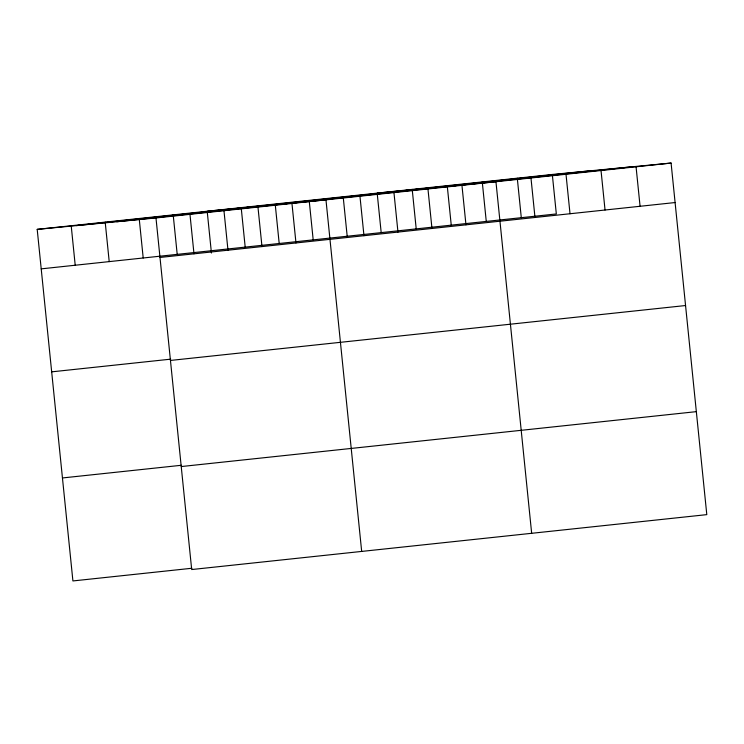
<?xml version="1.0" encoding="UTF-8"?>
<svg xmlns="http://www.w3.org/2000/svg" width="744" height="744" viewBox="0 0 744 744"><rect width="100%" height="100%" fill="white"/><g stroke="black" fill="none" stroke-linecap="round" stroke-linejoin="round"><path stroke-width="1.12" d="M37.2 229.366L552.308 174.459L671.088 163.057L706.8 514.634L191.692 569.541L155.98 217.964L37.2 229.366L72.912 580.943L191.906 568.258M76.4 225.599L591.508 170.692M116.78 221.731L631.889 166.814M155.98 217.964L671.088 163.057M41.208 268.863L556.326 213.947L552.308 174.459M159.988 257.452L675.096 202.545M51.671 371.851L170.664 359.166M170.45 360.44L685.559 305.533M62.45 477.955L181.443 465.27M181.229 466.553L696.338 411.646M207.185 211.25L325.965 199.848L361.677 551.425M636.064 166.786L640.072 206.283M601.031 170.525L605.039 210.013M566.007 174.254L570.016 213.751M530.974 177.993L534.992 217.481M517.285 178.188L521.293 217.685M531.662 533.299L495.95 181.722L377.171 193.124L381.188 232.621M482.261 181.927L486.269 221.414M461.95 185.349L465.967 224.837M447.228 185.656L451.245 225.153M427.958 188.967L431.966 228.464M412.204 189.395L416.212 228.882M393.957 192.594L397.966 232.091M359.957 196.221L363.974 235.709M343.179 196.751L347.188 236.239M309.29 201.503L313.187 239.866M291.964 203.465L295.973 242.963M275.299 205.13L279.195 243.493M257.963 207.092L261.981 246.58M241.298 208.748L245.195 247.11M223.972 210.719L227.98 250.207M207.306 212.375L211.436 253.025M189.971 214.337L193.989 253.834M173.194 214.867L177.202 254.364M139.193 218.494L143.201 257.982M105.192 222.121L109.21 261.609M71.201 225.739L75.209 265.236"/></g></svg>
